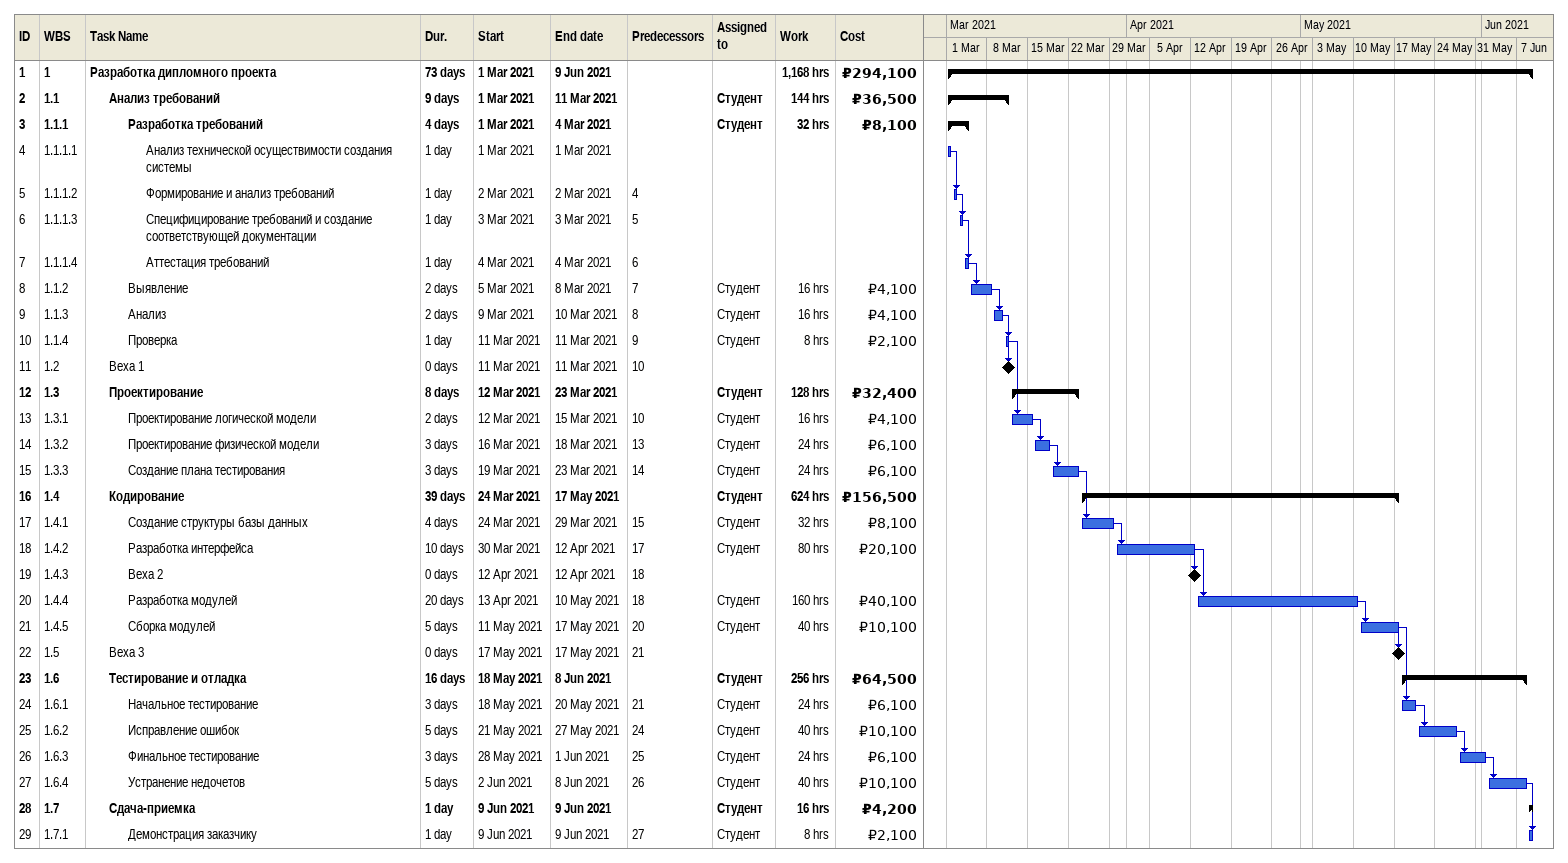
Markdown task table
| ID | WBS | Task | Duration | Start | Finish | Predecessors | Resources | Work (h) | Cost (₽) |
|---|---|---|---|---|---|---|---|---|---|
| 1 | 1 | **Разработка дипломного проекта** | 73d | 2021-03-01 | 2021-06-09 |  |  | 1168 | 294100 |
| 2 | 1.1 | **Анализ требований** | 9d | 2021-03-01 | 2021-03-11 |  | Студент | 144 | 36500 |
| 3 | 1.1.1 | **Разработка требований** | 4d | 2021-03-01 | 2021-03-04 |  | Студент | 32 | 8100 |
| 4 | 1.1.1.1 | Анализ технической осуществимости создания системы | 1d | 2021-03-01 | 2021-03-01 |  |  |  |  |
| 5 | 1.1.1.2 | Формирование и анализ требований | 1d | 2021-03-02 | 2021-03-02 | 4 |  |  |  |
| 6 | 1.1.1.3 | Специфицирование требований и создание соответствующей документации | 1d | 2021-03-03 | 2021-03-03 | 5 |  |  |  |
| 7 | 1.1.1.4 | Аттестация требований | 1d | 2021-03-04 | 2021-03-04 | 6 |  |  |  |
| 8 | 1.1.2 | Выявление | 2d | 2021-03-05 | 2021-03-08 | 7 | Студент | 16 | 4100 |
| 9 | 1.1.3 | Анализ | 2d | 2021-03-09 | 2021-03-10 | 8 | Студент | 16 | 4100 |
| 10 | 1.1.4 | Проверка | 1d | 2021-03-11 | 2021-03-11 | 9 | Студент | 8 | 2100 |
| 11 | 1.2 | Веха 1 | 0d | 2021-03-11 | 2021-03-11 | 10 |  |  |  |
| 12 | 1.3 | **Проектирование** | 8d | 2021-03-12 | 2021-03-23 |  | Студент | 128 | 32400 |
| 13 | 1.3.1 | Проектирование логической модели | 2d | 2021-03-12 | 2021-03-15 | 10 | Студент | 16 | 4100 |
| 14 | 1.3.2 | Проектирование физической модели | 3d | 2021-03-16 | 2021-03-18 | 13 | Студент | 24 | 6100 |
| 15 | 1.3.3 | Создание плана тестирования | 3d | 2021-03-19 | 2021-03-23 | 14 | Студент | 24 | 6100 |
| 16 | 1.4 | **Кодирование** | 39d | 2021-03-24 | 2021-05-17 |  | Студент | 624 | 156500 |
| 17 | 1.4.1 | Создание структуры базы данных | 4d | 2021-03-24 | 2021-03-29 | 15 | Студент | 32 | 8100 |
| 18 | 1.4.2 | Разработка интерфейса | 10d | 2021-03-30 | 2021-04-12 | 17 | Студент | 80 | 20100 |
| 19 | 1.4.3 | Веха 2 | 0d | 2021-04-12 | 2021-04-12 | 18 |  |  |  |
| 20 | 1.4.4 | Разработка модулей | 20d | 2021-04-13 | 2021-05-10 | 18 | Студент | 160 | 40100 |
| 21 | 1.4.5 | Сборка модулей | 5d | 2021-05-11 | 2021-05-17 | 20 | Студент | 40 | 10100 |
| 22 | 1.5 | Веха 3 | 0d | 2021-05-17 | 2021-05-17 | 21 |  |  |  |
| 23 | 1.6 | **Тестирование и отладка** | 16d | 2021-05-18 | 2021-06-08 |  | Студент | 256 | 64500 |
| 24 | 1.6.1 | Начальное тестирование | 3d | 2021-05-18 | 2021-05-20 | 21 | Студент | 24 | 6100 |
| 25 | 1.6.2 | Исправление ошибок | 5d | 2021-05-21 | 2021-05-27 | 24 | Студент | 40 | 10100 |
| 26 | 1.6.3 | Финальное тестирование | 3d | 2021-05-28 | 2021-06-01 | 25 | Студент | 24 | 6100 |
| 27 | 1.6.4 | Устранение недочетов | 5d | 2021-06-02 | 2021-06-08 | 26 | Студент | 40 | 10100 |
| 28 | 1.7 | **Сдача-приемка** | 1d | 2021-06-09 | 2021-06-09 |  | Студент | 16 | 4200 |
| 29 | 1.7.1 | Демонстрация заказчику | 1d | 2021-06-09 | 2021-06-09 | 27 | Студент | 8 | 2100 |
